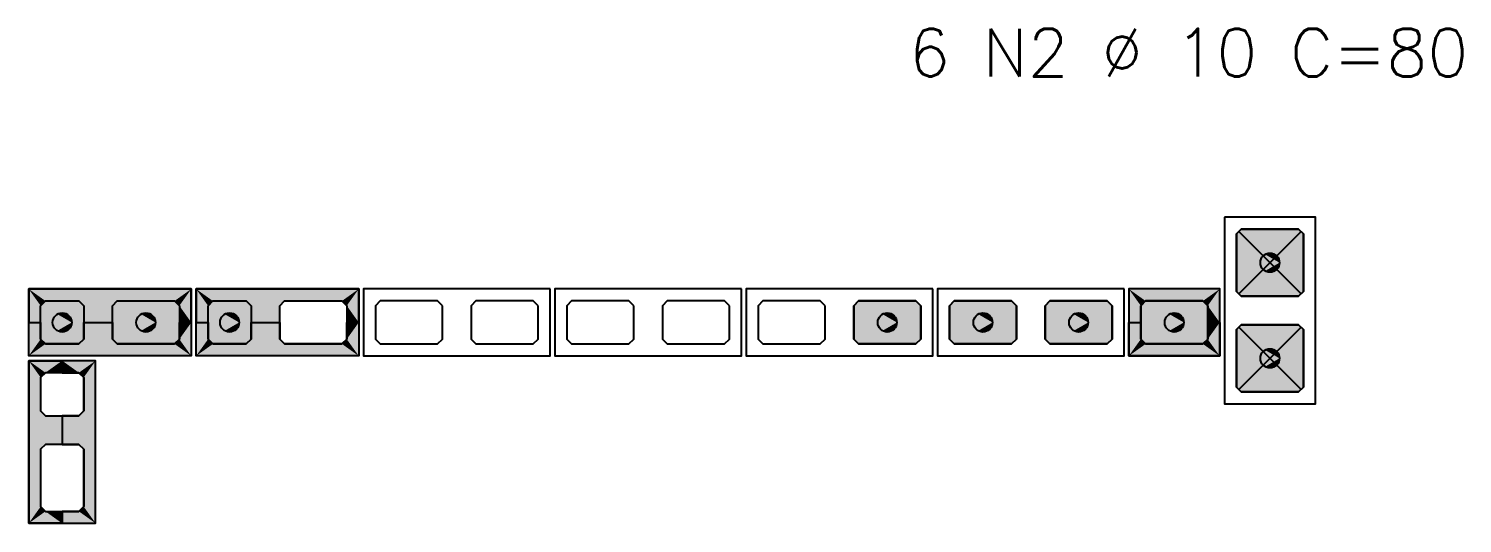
# Model space of a CAD drawing. Extents: x -1 to 122, y -1 to 61.
# Drawn here: x 23.03 to 29.02, y 23.55 to 25.62 of the extents above; entities that cross this region are included whole.
import ezdxf

# ---------------------------------------------------------------- set-up
doc = ezdxf.new("R2010")
doc.units = 0
doc.header["$MEASUREMENT"] = 0
doc.linetypes.add('ESTILO_TQS_0001', pattern=[0.45, 0.3, -0.15])
for name, color, linetype in [('PENA_01', 1, 'CONTINUOUS'), ('PENA_02', 2, 'CONTINUOUS'), ('PENA_03', 3, 'CONTINUOUS'), ('PENA_11', 252, 'CONTINUOUS'), ('PENA_21', 100, 'CONTINUOUS'), ('PENA_23', 50, 'CONTINUOUS')]:
    doc.layers.add(name, color=color, linetype=linetype)
doc.styles.get("Standard").update_dxf_attribs({"font": 'ROMANS.SHX'})

msp = doc.modelspace()

# ---------------------------------------------------------------- linework, layer by layer
at = {"layer": 'PENA_01', "linetype": 'Continuous'}
for p, q in [((28.3454, 24.7713), (28.0854, 24.5113)), ((28.3454, 24.5113), (28.0854, 24.7713)), ((28.3454, 24.1113), (28.0854, 24.3713)), ((28.3454, 24.3713), (28.0854, 24.1113))]:
    msp.add_line(p, q, dxfattribs=at)
for points in [[(23.0954, 24.4813), (23.2354, 24.4813), (23.2554, 24.4613), (23.2554, 24.3213), (23.2354, 24.3013), (23.0954, 24.3013), (23.0754, 24.3213), (23.0754, 24.4613), (23.0954, 24.4813)], [(23.3954, 24.4813), (23.6354, 24.4813), (23.6554, 24.4613), (23.6554, 24.3213), (23.6354, 24.3013), (23.3954, 24.3013), (23.3754, 24.3213), (23.3754, 24.4613), (23.3954, 24.4813)], [(23.7954, 24.4813), (23.9354, 24.4813), (23.9554, 24.4613), (23.9554, 24.3213), (23.9354, 24.3013), (23.7954, 24.3013), (23.7754, 24.3213), (23.7754, 24.4613), (23.7954, 24.4813)], [(24.0954, 24.4813), (24.3354, 24.4813), (24.3554, 24.4613), (24.3554, 24.3213), (24.3354, 24.3013), (24.0954, 24.3013), (24.0754, 24.3213), (24.0754, 24.4613), (24.0954, 24.4813)], [(24.7554, 24.4613), (24.7354, 24.4813), (24.4954, 24.4813), (24.4754, 24.4613), (24.4754, 24.3213), (24.4954, 24.3013), (24.7354, 24.3013), (24.7554, 24.3213), (24.7554, 24.4613)], [(25.1554, 24.4613), (25.1354, 24.4813), (24.8954, 24.4813), (24.8754, 24.4613), (24.8754, 24.3213), (24.8954, 24.3013), (25.1354, 24.3013), (25.1554, 24.3213), (25.1554, 24.4613)], [(25.5554, 24.4613), (25.5354, 24.4813), (25.2954, 24.4813), (25.2754, 24.4613), (25.2754, 24.3213), (25.2954, 24.3013), (25.5354, 24.3013), (25.5554, 24.3213), (25.5554, 24.4613)], [(25.9554, 24.4613), (25.9354, 24.4813), (25.6954, 24.4813), (25.6754, 24.4613), (25.6754, 24.3213), (25.6954, 24.3013), (25.9354, 24.3013), (25.9554, 24.3213), (25.9554, 24.4613)], [(26.3554, 24.4613), (26.3354, 24.4813), (26.0954, 24.4813), (26.0754, 24.4613), (26.0754, 24.3213), (26.0954, 24.3013), (26.3354, 24.3013), (26.3554, 24.3213), (26.3554, 24.4613)], [(26.7554, 24.4613), (26.7354, 24.4813), (26.4954, 24.4813), (26.4754, 24.4613), (26.4754, 24.3213), (26.4954, 24.3013), (26.7354, 24.3013), (26.7554, 24.3213), (26.7554, 24.4613)], [(27.1554, 24.4613), (27.1354, 24.4813), (26.8954, 24.4813), (26.8754, 24.4613), (26.8754, 24.3213), (26.8954, 24.3013), (27.1354, 24.3013), (27.1554, 24.3213), (27.1554, 24.4613)], [(27.5554, 24.4613), (27.5354, 24.4813), (27.2954, 24.4813), (27.2754, 24.4613), (27.2754, 24.3213), (27.2954, 24.3013), (27.5354, 24.3013), (27.5554, 24.3213), (27.5554, 24.4613)], [(27.6954, 24.3013), (27.9354, 24.3013), (27.9554, 24.3213), (27.9554, 24.4613), (27.9354, 24.4813), (27.6954, 24.4813), (27.6754, 24.4613), (27.6754, 24.3213), (27.6954, 24.3013)], [(23.0754, 24.1613), (23.0754, 24.0213), (23.0954, 24.0013), (23.2354, 24.0013), (23.2554, 24.0213), (23.2554, 24.1613), (23.2354, 24.1813), (23.0954, 24.1813), (23.0754, 24.1613)], [(23.0754, 23.8613), (23.0754, 23.6213), (23.0954, 23.6013), (23.2354, 23.6013), (23.2554, 23.6213), (23.2554, 23.8613), (23.2354, 23.8813), (23.0954, 23.8813), (23.0754, 23.8613)]]:
    msp.add_lwpolyline(points, dxfattribs=at)
at = {"layer": 'PENA_02', "linetype": 'Continuous'}
for points in [[(28.0254, 24.8313), (28.0254, 24.0513), (28.4054, 24.0513), (28.4054, 24.8313), (28.0254, 24.8313)], [(23.0254, 24.5313), (23.7054, 24.5313), (23.7054, 24.2513), (23.0254, 24.2513), (23.0254, 24.5313)], [(23.7254, 24.5313), (24.4054, 24.5313), (24.4054, 24.2513), (23.7254, 24.2513), (23.7254, 24.5313)], [(25.2054, 24.5313), (24.4254, 24.5313), (24.4254, 24.2513), (25.2054, 24.2513), (25.2054, 24.5313)], [(26.0054, 24.5313), (25.2254, 24.5313), (25.2254, 24.2513), (26.0054, 24.2513), (26.0054, 24.5313)], [(26.8054, 24.5313), (26.0254, 24.5313), (26.0254, 24.2513), (26.8054, 24.2513), (26.8054, 24.5313)], [(27.6054, 24.5313), (26.8254, 24.5313), (26.8254, 24.2513), (27.6054, 24.2513), (27.6054, 24.5313)], [(27.6254, 24.2513), (28.0054, 24.2513), (28.0054, 24.5313), (27.6254, 24.5313), (27.6254, 24.2513)], [(23.0254, 24.2313), (23.0254, 23.5513), (23.3054, 23.5513), (23.3054, 24.2313), (23.0254, 24.2313)]]:
    msp.add_lwpolyline(points, dxfattribs=at)
at = {"layer": 'PENA_02', "linetype": 'ESTILO_TQS_0001'}
for points in [[(28.0954, 24.7813), (28.0754, 24.7613), (28.0754, 24.5213), (28.0954, 24.5013), (28.3354, 24.5013), (28.3554, 24.5213), (28.3554, 24.7613), (28.3354, 24.7813), (28.0954, 24.7813)], [(28.0954, 24.3813), (28.0754, 24.3613), (28.0754, 24.1213), (28.0954, 24.1013), (28.3354, 24.1013), (28.3554, 24.1213), (28.3554, 24.3613), (28.3354, 24.3813), (28.0954, 24.3813)]]:
    msp.add_lwpolyline(points, dxfattribs=at)
at = {"layer": 'PENA_03', "linetype": 'Continuous'}
for points in [[(28.3354, 24.7813), (28.3554, 24.7613), (28.3554, 24.5213), (28.3354, 24.5013), (28.0954, 24.5013), (28.0754, 24.5213), (28.0754, 24.7613), (28.0954, 24.7813), (28.3354, 24.7813)], [(23.2354, 24.4813), (23.2554, 24.4613), (23.2554, 24.3213), (23.2354, 24.3013), (23.0954, 24.3013), (23.0754, 24.3213), (23.0754, 24.4613), (23.0954, 24.4813), (23.2354, 24.4813)], [(23.6554, 24.3213), (23.6354, 24.3013), (23.3954, 24.3013), (23.3754, 24.3213), (23.3754, 24.4613), (23.3954, 24.4813), (23.6354, 24.4813), (23.6554, 24.4613), (23.6554, 24.3213)], [(23.9354, 24.4813), (23.9554, 24.4613), (23.9554, 24.3213), (23.9354, 24.3013), (23.7954, 24.3013), (23.7754, 24.3213), (23.7754, 24.4613), (23.7954, 24.4813), (23.9354, 24.4813)], [(26.7554, 24.3213), (26.7354, 24.3013), (26.4954, 24.3013), (26.4754, 24.3213), (26.4754, 24.4613), (26.4954, 24.4813), (26.7354, 24.4813), (26.7554, 24.4613), (26.7554, 24.3213)], [(27.1554, 24.3213), (27.1354, 24.3013), (26.8954, 24.3013), (26.8754, 24.3213), (26.8754, 24.4613), (26.8954, 24.4813), (27.1354, 24.4813), (27.1554, 24.4613), (27.1554, 24.3213)], [(27.5554, 24.3213), (27.5354, 24.3013), (27.2954, 24.3013), (27.2754, 24.3213), (27.2754, 24.4613), (27.2954, 24.4813), (27.5354, 24.4813), (27.5554, 24.4613), (27.5554, 24.3213)], [(27.9554, 24.3213), (27.9354, 24.3013), (27.6954, 24.3013), (27.6754, 24.3213), (27.6754, 24.4613), (27.6954, 24.4813), (27.9354, 24.4813), (27.9554, 24.4613), (27.9554, 24.3213)], [(28.3354, 24.3813), (28.3554, 24.3613), (28.3554, 24.1213), (28.3354, 24.1013), (28.0954, 24.1013), (28.0754, 24.1213), (28.0754, 24.3613), (28.0954, 24.3813), (28.3354, 24.3813)]]:
    msp.add_lwpolyline(points, dxfattribs=at)
for centre in [(28.2154, 24.6413), (23.1654, 24.3913), (23.5154, 24.3913), (23.8654, 24.3913), (26.6154, 24.3913), (27.0154, 24.3913), (27.4154, 24.3913), (27.8154, 24.3913), (28.2154, 24.2413)]:
    msp.add_circle(centre, 0.04, dxfattribs=at)
for points in [[(28.2554, 24.6413), (28.1954, 24.6759), (28.1778, 24.6549)], [(28.2554, 24.6413), (28.1778, 24.6549), (28.1778, 24.6276)], [(28.2554, 24.6413), (28.1778, 24.6276), (28.1954, 24.6066)], [(28.2554, 24.6413), (28.2223, 24.6806), (28.1954, 24.6759)], [(28.2554, 24.6413), (28.1954, 24.6066), (28.2223, 24.6019)], [(28.2554, 24.6413), (28.246, 24.667), (28.2223, 24.6806)], [(28.2554, 24.6413), (28.2223, 24.6019), (28.246, 24.6155)], [(28.2554, 24.6413), (28.246, 24.6155), (28.2554, 24.6413)], [(23.2054, 24.3913), (23.1454, 24.4259), (23.1278, 24.4049)], [(23.2054, 24.3913), (23.1278, 24.4049), (23.1278, 24.3776)], [(23.2054, 24.3913), (23.1723, 24.4306), (23.1454, 24.4259)], [(23.2054, 24.3913), (23.196, 24.417), (23.1723, 24.4306)], [(23.5554, 24.3913), (23.4954, 24.4259), (23.4778, 24.4049)], [(23.5554, 24.3913), (23.4778, 24.4049), (23.4778, 24.3776)], [(23.5554, 24.3913), (23.5223, 24.4306), (23.4954, 24.4259)], [(23.5554, 24.3913), (23.546, 24.417), (23.5223, 24.4306)], [(23.9054, 24.3913), (23.8454, 24.4259), (23.8278, 24.4049)], [(23.9054, 24.3913), (23.8278, 24.4049), (23.8278, 24.3776)], [(23.9054, 24.3913), (23.8723, 24.4306), (23.8454, 24.4259)], [(23.9054, 24.3913), (23.896, 24.417), (23.8723, 24.4306)], [(26.6554, 24.3913), (26.5954, 24.4259), (26.5778, 24.4049)], [(26.6554, 24.3913), (26.5778, 24.4049), (26.5778, 24.3776)], [(26.6554, 24.3913), (26.6223, 24.4306), (26.5954, 24.4259)], [(26.6554, 24.3913), (26.646, 24.417), (26.6223, 24.4306)], [(27.0554, 24.3913), (26.9954, 24.4259), (26.9778, 24.4049)], [(27.0554, 24.3913), (26.9778, 24.4049), (26.9778, 24.3776)], [(27.0554, 24.3913), (27.0223, 24.4306), (26.9954, 24.4259)], [(27.0554, 24.3913), (27.046, 24.417), (27.0223, 24.4306)], [(27.4554, 24.3913), (27.3954, 24.4259), (27.3778, 24.4049)], [(27.4554, 24.3913), (27.3778, 24.4049), (27.3778, 24.3776)], [(27.4554, 24.3913), (27.4223, 24.4306), (27.3954, 24.4259)], [(27.4554, 24.3913), (27.446, 24.417), (27.4223, 24.4306)], [(27.8554, 24.3913), (27.7954, 24.4259), (27.7778, 24.4049)], [(27.8554, 24.3913), (27.7778, 24.4049), (27.7778, 24.3776)], [(27.8554, 24.3913), (27.8223, 24.4306), (27.7954, 24.4259)], [(27.8554, 24.3913), (27.846, 24.417), (27.8223, 24.4306)], [(23.2054, 24.3913), (23.1278, 24.3776), (23.1454, 24.3566)], [(23.2054, 24.3913), (23.1454, 24.3566), (23.1723, 24.3519)], [(23.2054, 24.3913), (23.1723, 24.3519), (23.196, 24.3655)], [(23.2054, 24.3913), (23.196, 24.3655), (23.2054, 24.3913)], [(23.5554, 24.3913), (23.4778, 24.3776), (23.4954, 24.3566)], [(23.5554, 24.3913), (23.4954, 24.3566), (23.5223, 24.3519)], [(23.5554, 24.3913), (23.5223, 24.3519), (23.546, 24.3655)], [(23.5554, 24.3913), (23.546, 24.3655), (23.5554, 24.3913)], [(23.9054, 24.3913), (23.8278, 24.3776), (23.8454, 24.3566)], [(23.9054, 24.3913), (23.8454, 24.3566), (23.8723, 24.3519)], [(23.9054, 24.3913), (23.8723, 24.3519), (23.896, 24.3655)], [(23.9054, 24.3913), (23.896, 24.3655), (23.9054, 24.3913)], [(26.6554, 24.3913), (26.5778, 24.3776), (26.5954, 24.3566)], [(26.6554, 24.3913), (26.5954, 24.3566), (26.6223, 24.3519)], [(26.6554, 24.3913), (26.6223, 24.3519), (26.646, 24.3655)], [(26.6554, 24.3913), (26.646, 24.3655), (26.6554, 24.3913)], [(27.0554, 24.3913), (26.9778, 24.3776), (26.9954, 24.3566)], [(27.0554, 24.3913), (26.9954, 24.3566), (27.0223, 24.3519)], [(27.0554, 24.3913), (27.0223, 24.3519), (27.046, 24.3655)], [(27.0554, 24.3913), (27.046, 24.3655), (27.0554, 24.3913)], [(27.4554, 24.3913), (27.3778, 24.3776), (27.3954, 24.3566)], [(27.4554, 24.3913), (27.3954, 24.3566), (27.4223, 24.3519)], [(27.4554, 24.3913), (27.4223, 24.3519), (27.446, 24.3655)], [(27.4554, 24.3913), (27.446, 24.3655), (27.4554, 24.3913)], [(27.8554, 24.3913), (27.7778, 24.3776), (27.7954, 24.3566)], [(27.8554, 24.3913), (27.7954, 24.3566), (27.8223, 24.3519)], [(27.8554, 24.3913), (27.8223, 24.3519), (27.846, 24.3655)], [(27.8554, 24.3913), (27.846, 24.3655), (27.8554, 24.3913)], [(28.2554, 24.2413), (28.2223, 24.2806), (28.1954, 24.2759)], [(28.2554, 24.2413), (28.246, 24.267), (28.2223, 24.2806)], [(28.2554, 24.2413), (28.1954, 24.2759), (28.1778, 24.2549)], [(28.2554, 24.2413), (28.1778, 24.2549), (28.1778, 24.2276)], [(28.2554, 24.2413), (28.1778, 24.2276), (28.1954, 24.2066)], [(28.2554, 24.2413), (28.1954, 24.2066), (28.2223, 24.2019)], [(28.2554, 24.2413), (28.2223, 24.2019), (28.246, 24.2155)], [(28.2554, 24.2413), (28.246, 24.2155), (28.2554, 24.2413)]]:
    msp.add_solid(points, dxfattribs=at)
at = {"layer": 'PENA_11', "linetype": 'Continuous'}
for points in [[(28.3354, 24.7813), (28.0954, 24.5013), (28.0754, 24.5213)], [(28.3354, 24.7813), (28.0754, 24.5213), (28.0754, 24.7613)], [(28.3354, 24.7813), (28.0754, 24.7613), (28.0954, 24.7813)], [(28.3354, 24.7813), (28.3354, 24.5013), (28.0954, 24.5013)], [(28.3354, 24.7813), (28.0954, 24.7813), (28.3354, 24.7813)], [(28.3354, 24.7813), (28.3554, 24.7613), (28.3554, 24.5213)], [(28.3354, 24.7813), (28.3554, 24.5213), (28.3354, 24.5013)], [(23.2354, 24.4813), (23.0954, 24.3013), (23.0754, 24.3213)], [(23.2354, 24.4813), (23.0754, 24.3213), (23.0754, 24.4613)], [(23.2354, 24.4813), (23.0754, 24.4613), (23.0954, 24.4813)], [(23.2354, 24.4813), (23.2354, 24.3013), (23.0954, 24.3013)], [(23.2354, 24.4813), (23.0954, 24.4813), (23.2354, 24.4813)], [(23.2354, 24.4813), (23.2554, 24.4613), (23.2554, 24.3213)], [(23.2354, 24.4813), (23.2554, 24.3213), (23.2354, 24.3013)], [(23.6554, 24.3213), (23.3754, 24.4613), (23.3954, 24.4813)], [(23.6554, 24.3213), (23.3754, 24.3213), (23.3754, 24.4613)], [(23.6554, 24.3213), (23.3954, 24.4813), (23.6354, 24.4813)], [(23.6554, 24.3213), (23.6354, 24.4813), (23.6554, 24.4613)], [(23.6554, 24.3213), (23.6554, 24.4613), (23.6554, 24.3213)], [(23.9354, 24.4813), (23.7954, 24.3013), (23.7754, 24.3213)], [(23.9354, 24.4813), (23.7754, 24.3213), (23.7754, 24.4613)], [(23.9354, 24.4813), (23.7754, 24.4613), (23.7954, 24.4813)], [(23.9354, 24.4813), (23.9354, 24.3013), (23.7954, 24.3013)], [(23.9354, 24.4813), (23.7954, 24.4813), (23.9354, 24.4813)], [(23.9354, 24.4813), (23.9554, 24.4613), (23.9554, 24.3213)], [(23.9354, 24.4813), (23.9554, 24.3213), (23.9354, 24.3013)], [(26.7554, 24.3213), (26.4754, 24.4613), (26.4954, 24.4813)], [(26.7554, 24.3213), (26.4754, 24.3213), (26.4754, 24.4613)], [(26.7554, 24.3213), (26.4954, 24.4813), (26.7354, 24.4813)], [(26.7554, 24.3213), (26.7354, 24.4813), (26.7554, 24.4613)], [(26.7554, 24.3213), (26.7554, 24.4613), (26.7554, 24.3213)], [(27.1554, 24.3213), (26.8754, 24.4613), (26.8954, 24.4813)], [(27.1554, 24.3213), (26.8754, 24.3213), (26.8754, 24.4613)], [(27.1554, 24.3213), (26.8954, 24.4813), (27.1354, 24.4813)], [(27.1554, 24.3213), (27.1354, 24.4813), (27.1554, 24.4613)], [(27.1554, 24.3213), (27.1554, 24.4613), (27.1554, 24.3213)], [(27.5554, 24.3213), (27.2754, 24.4613), (27.2954, 24.4813)], [(27.5554, 24.3213), (27.2754, 24.3213), (27.2754, 24.4613)], [(27.5554, 24.3213), (27.2954, 24.4813), (27.5354, 24.4813)], [(27.5554, 24.3213), (27.5354, 24.4813), (27.5554, 24.4613)], [(27.5554, 24.3213), (27.5554, 24.4613), (27.5554, 24.3213)], [(27.9554, 24.3213), (27.6754, 24.4613), (27.6954, 24.4813)], [(27.9554, 24.3213), (27.6754, 24.3213), (27.6754, 24.4613)], [(27.9554, 24.3213), (27.6954, 24.4813), (27.9354, 24.4813)], [(27.9554, 24.3213), (27.9354, 24.4813), (27.9554, 24.4613)], [(27.9554, 24.3213), (27.9554, 24.4613), (27.9554, 24.3213)], [(28.3354, 24.3813), (28.0954, 24.1013), (28.0754, 24.1213)], [(28.3354, 24.3813), (28.0754, 24.1213), (28.0754, 24.3613)], [(28.3354, 24.3813), (28.0754, 24.3613), (28.0954, 24.3813)], [(28.3354, 24.3813), (28.3354, 24.1013), (28.0954, 24.1013)], [(28.3354, 24.3813), (28.0954, 24.3813), (28.3354, 24.3813)], [(28.3354, 24.3813), (28.3554, 24.3613), (28.3554, 24.1213)], [(28.3354, 24.3813), (28.3554, 24.1213), (28.3354, 24.1013)], [(23.6554, 24.3213), (23.3954, 24.3013), (23.3754, 24.3213)], [(23.6554, 24.3213), (23.6354, 24.3013), (23.3954, 24.3013)], [(26.7554, 24.3213), (26.4954, 24.3013), (26.4754, 24.3213)], [(26.7554, 24.3213), (26.7354, 24.3013), (26.4954, 24.3013)], [(27.1554, 24.3213), (26.8954, 24.3013), (26.8754, 24.3213)], [(27.1554, 24.3213), (27.1354, 24.3013), (26.8954, 24.3013)], [(27.5554, 24.3213), (27.2954, 24.3013), (27.2754, 24.3213)], [(27.5554, 24.3213), (27.5354, 24.3013), (27.2954, 24.3013)], [(27.9554, 24.3213), (27.6954, 24.3013), (27.6754, 24.3213)], [(27.9554, 24.3213), (27.9354, 24.3013), (27.6954, 24.3013)]]:
    msp.add_solid(points, dxfattribs=at)
at = {"layer": 'PENA_21', "linetype": 'Continuous'}
for points in [[(23.0254, 24.3913), (23.0754, 24.3913), (23.0754, 24.4613), (23.0954, 24.4813), (23.2354, 24.4813), (23.2554, 24.4613), (23.2554, 24.3913), (23.3754, 24.3913), (23.3754, 24.4613), (23.3954, 24.4813), (23.6354, 24.4813), (23.6554, 24.4613), (23.6554, 24.3913), (23.7054, 24.3913), (23.7054, 24.5313), (23.0254, 24.5313), (23.0254, 24.3913)], [(23.7254, 24.3913), (23.7754, 24.3913), (23.7754, 24.4613), (23.7954, 24.4813), (23.9354, 24.4813), (23.9554, 24.4613), (23.9554, 24.3913), (24.0754, 24.3913), (24.0754, 24.4613), (24.0954, 24.4813), (24.3354, 24.4813), (24.3554, 24.4613), (24.3554, 24.3913), (24.4054, 24.3913), (24.4054, 24.5313), (23.7254, 24.5313), (23.7254, 24.3913)], [(23.0254, 24.3913), (23.0754, 24.3913), (23.0754, 24.3213), (23.0954, 24.3013), (23.2354, 24.3013), (23.2554, 24.3213), (23.2554, 24.3913), (23.3754, 24.3913), (23.3754, 24.3213), (23.3954, 24.3013), (23.6354, 24.3013), (23.6554, 24.3213), (23.6554, 24.3913), (23.7054, 24.3913), (23.7054, 24.2513), (23.0254, 24.2513), (23.0254, 24.3913)], [(23.7254, 24.3913), (23.7754, 24.3913), (23.7754, 24.3213), (23.7954, 24.3013), (23.9354, 24.3013), (23.9554, 24.3213), (23.9554, 24.3913), (24.0754, 24.3913), (24.0754, 24.3213), (24.0954, 24.3013), (24.3354, 24.3013), (24.3554, 24.3213), (24.3554, 24.3913), (24.4054, 24.3913), (24.4054, 24.2513), (23.7254, 24.2513), (23.7254, 24.3913)], [(23.1654, 24.2313), (23.1654, 24.1813), (23.0954, 24.1813), (23.0754, 24.1613), (23.0754, 24.0213), (23.0954, 24.0013), (23.1654, 24.0013), (23.1654, 23.8813), (23.0954, 23.8813), (23.0754, 23.8613), (23.0754, 23.6213), (23.0954, 23.6013), (23.1654, 23.6013), (23.1654, 23.5513), (23.0254, 23.5513), (23.0254, 24.2313), (23.1654, 24.2313)], [(23.1654, 24.2313), (23.1654, 24.1813), (23.2354, 24.1813), (23.2554, 24.1613), (23.2554, 24.0213), (23.2354, 24.0013), (23.1654, 24.0013), (23.1654, 23.8813), (23.2354, 23.8813), (23.2554, 23.8613), (23.2554, 23.6213), (23.2354, 23.6013), (23.1654, 23.6013), (23.1654, 23.5513), (23.3054, 23.5513), (23.3054, 24.2313), (23.1654, 24.2313)]]:
    msp.add_lwpolyline(points, dxfattribs=at)
for points in [[(23.7054, 24.5313), (23.0254, 24.5313), (23.0954, 24.4813)], [(23.0254, 24.5313), (23.0254, 24.3913), (23.0754, 24.3913)], [(23.0254, 24.5313), (23.0754, 24.3913), (23.0754, 24.4613)], [(23.0254, 24.5313), (23.0754, 24.4613), (23.0954, 24.4813)], [(23.7054, 24.5313), (23.0954, 24.4813), (23.2354, 24.4813)], [(23.7054, 24.5313), (23.2354, 24.4813), (23.2554, 24.4613)], [(23.7054, 24.5313), (23.2554, 24.4613), (23.3954, 24.4813)], [(23.7054, 24.5313), (23.3954, 24.4813), (23.6354, 24.4813)], [(23.7054, 24.5313), (23.6354, 24.4813), (23.6554, 24.4613)], [(23.7054, 24.5313), (23.6554, 24.4613), (23.7054, 24.3913)], [(24.4054, 24.5313), (23.7254, 24.5313), (23.7954, 24.4813)], [(23.7254, 24.5313), (23.7254, 24.3913), (23.7754, 24.3913)], [(23.7254, 24.5313), (23.7754, 24.3913), (23.7754, 24.4613)], [(23.7254, 24.5313), (23.7754, 24.4613), (23.7954, 24.4813)], [(24.4054, 24.5313), (23.7954, 24.4813), (23.9354, 24.4813)], [(24.4054, 24.5313), (23.9354, 24.4813), (23.9554, 24.4613)], [(24.4054, 24.5313), (23.9554, 24.4613), (24.0954, 24.4813)], [(24.4054, 24.5313), (24.0954, 24.4813), (24.3354, 24.4813)], [(24.4054, 24.5313), (24.3354, 24.4813), (24.3554, 24.4613)], [(24.4054, 24.5313), (24.3554, 24.4613), (24.4054, 24.3913)], [(23.2554, 24.4613), (23.3754, 24.4613), (23.3954, 24.4813)], [(23.2554, 24.4613), (23.2554, 24.3913), (23.3754, 24.3913)], [(23.2554, 24.4613), (23.3754, 24.3913), (23.3754, 24.4613)], [(23.7054, 24.3913), (23.6554, 24.4613), (23.6554, 24.3913)], [(23.9554, 24.4613), (24.0754, 24.4613), (24.0954, 24.4813)], [(23.9554, 24.4613), (23.9554, 24.3913), (24.0754, 24.3913)], [(23.9554, 24.4613), (24.0754, 24.3913), (24.0754, 24.4613)], [(24.4054, 24.3913), (24.3554, 24.4613), (24.3554, 24.3913)], [(23.0254, 24.2513), (23.0254, 24.3913), (23.0754, 24.3913)], [(23.0254, 24.2513), (23.0754, 24.3913), (23.0754, 24.3213)], [(23.2554, 24.3213), (23.2554, 24.3913), (23.3754, 24.3913)], [(23.2554, 24.3213), (23.3754, 24.3913), (23.3754, 24.3213)], [(23.7054, 24.2513), (23.6554, 24.3213), (23.7054, 24.3913)], [(23.7054, 24.3913), (23.6554, 24.3213), (23.6554, 24.3913)], [(23.7254, 24.2513), (23.7254, 24.3913), (23.7754, 24.3913)], [(23.7254, 24.2513), (23.7754, 24.3913), (23.7754, 24.3213)], [(23.9554, 24.3213), (23.9554, 24.3913), (24.0754, 24.3913)], [(23.9554, 24.3213), (24.0754, 24.3913), (24.0754, 24.3213)], [(24.4054, 24.2513), (24.3554, 24.3213), (24.4054, 24.3913)], [(24.4054, 24.3913), (24.3554, 24.3213), (24.3554, 24.3913)], [(23.0254, 24.2513), (23.0754, 24.3213), (23.0954, 24.3013)], [(23.7054, 24.2513), (23.0254, 24.2513), (23.0954, 24.3013)], [(23.7054, 24.2513), (23.0954, 24.3013), (23.2354, 24.3013)], [(23.7054, 24.2513), (23.2354, 24.3013), (23.2554, 24.3213)], [(23.7054, 24.2513), (23.2554, 24.3213), (23.3954, 24.3013)], [(23.2554, 24.3213), (23.3754, 24.3213), (23.3954, 24.3013)], [(23.7054, 24.2513), (23.3954, 24.3013), (23.6354, 24.3013)], [(23.7054, 24.2513), (23.6354, 24.3013), (23.6554, 24.3213)], [(23.7254, 24.2513), (23.7754, 24.3213), (23.7954, 24.3013)], [(24.4054, 24.2513), (23.7254, 24.2513), (23.7954, 24.3013)], [(24.4054, 24.2513), (23.7954, 24.3013), (23.9354, 24.3013)], [(24.4054, 24.2513), (23.9354, 24.3013), (23.9554, 24.3213)], [(24.4054, 24.2513), (23.9554, 24.3213), (24.0954, 24.3013)], [(23.9554, 24.3213), (24.0754, 24.3213), (24.0954, 24.3013)], [(24.4054, 24.2513), (24.0954, 24.3013), (24.3354, 24.3013)], [(24.4054, 24.2513), (24.3354, 24.3013), (24.3554, 24.3213)], [(23.0954, 24.1813), (23.0754, 24.1613), (23.0254, 24.2313)], [(23.0954, 24.1813), (23.0254, 24.2313), (23.1654, 24.2313)], [(23.0254, 24.2313), (23.0754, 24.1613), (23.0254, 23.5513)], [(23.0954, 24.1813), (23.1654, 24.2313), (23.1654, 24.1813)], [(23.3054, 24.2313), (23.1654, 24.2313), (23.2354, 24.1813)], [(23.2354, 24.1813), (23.1654, 24.2313), (23.1654, 24.1813)], [(23.2554, 24.1613), (23.3054, 24.2313), (23.2354, 24.1813)], [(23.3054, 23.5513), (23.3054, 24.2313), (23.2554, 24.1613)], [(23.0254, 23.5513), (23.0754, 24.1613), (23.0754, 23.6213)], [(23.0754, 23.6213), (23.0754, 24.1613), (23.0754, 24.0213)], [(23.2554, 24.0213), (23.3054, 23.5513), (23.2554, 24.1613)], [(23.0754, 23.6213), (23.0754, 23.8613), (23.0754, 24.0213)], [(23.0954, 24.0013), (23.0754, 23.8613), (23.0754, 24.0213)], [(23.0954, 24.0013), (23.0954, 23.8813), (23.0754, 23.8613)], [(23.1654, 24.0013), (23.0954, 23.8813), (23.0954, 24.0013)], [(23.1654, 24.0013), (23.1654, 23.8813), (23.0954, 23.8813)], [(23.1654, 24.0013), (23.2354, 23.8813), (23.2354, 24.0013)], [(23.1654, 24.0013), (23.1654, 23.8813), (23.2354, 23.8813)], [(23.2354, 24.0013), (23.2554, 23.8613), (23.2554, 24.0213)], [(23.2354, 23.8813), (23.2554, 23.8613), (23.2354, 24.0013)], [(23.2554, 23.8613), (23.3054, 23.5513), (23.2554, 24.0213)], [(23.2554, 23.8613), (23.2554, 23.6213), (23.3054, 23.5513)], [(23.0954, 23.6013), (23.0254, 23.5513), (23.0754, 23.6213)], [(23.2554, 23.6213), (23.2354, 23.6013), (23.3054, 23.5513)], [(23.1654, 23.5513), (23.0254, 23.5513), (23.0954, 23.6013)], [(23.1654, 23.6013), (23.1654, 23.5513), (23.0954, 23.6013)], [(23.2354, 23.6013), (23.1654, 23.6013), (23.3054, 23.5513)], [(23.1654, 23.6013), (23.1654, 23.5513), (23.3054, 23.5513)]]:
    msp.add_solid(points, dxfattribs=at)
at = {"layer": 'PENA_23', "linetype": 'Continuous'}
for points in [[(27.9554, 24.3913), (28.0054, 24.3913), (28.0054, 24.5313), (27.6254, 24.5313), (27.6254, 24.3913), (27.6754, 24.3913), (27.6754, 24.4613), (27.6954, 24.4813), (27.9354, 24.4813), (27.9554, 24.4613), (27.9554, 24.3913)], [(27.9554, 24.3913), (28.0054, 24.3913), (28.0054, 24.2513), (27.6254, 24.2513), (27.6254, 24.3913), (27.6754, 24.3913), (27.6754, 24.3213), (27.6954, 24.3013), (27.9354, 24.3013), (27.9554, 24.3213), (27.9554, 24.3913)]]:
    msp.add_lwpolyline(points, dxfattribs=at)
for points in [[(28.0054, 24.5313), (27.6254, 24.5313), (27.6954, 24.4813)], [(27.6254, 24.5313), (27.6254, 24.3913), (27.6754, 24.3913)], [(27.6254, 24.5313), (27.6754, 24.3913), (27.6754, 24.4613)], [(27.6254, 24.5313), (27.6754, 24.4613), (27.6954, 24.4813)], [(28.0054, 24.5313), (27.6954, 24.4813), (27.9354, 24.4813)], [(28.0054, 24.5313), (27.9354, 24.4813), (27.9554, 24.4613)], [(28.0054, 24.5313), (27.9554, 24.4613), (28.0054, 24.3913)], [(28.0054, 24.3913), (27.9554, 24.4613), (27.9554, 24.3913)], [(27.6254, 24.2513), (27.6254, 24.3913), (27.6754, 24.3913)], [(27.6254, 24.2513), (27.6754, 24.3913), (27.6754, 24.3213)], [(28.0054, 24.2513), (27.9554, 24.3213), (28.0054, 24.3913)], [(28.0054, 24.3913), (27.9554, 24.3213), (27.9554, 24.3913)], [(27.6254, 24.2513), (27.6754, 24.3213), (27.6954, 24.3013)], [(28.0054, 24.2513), (27.6254, 24.2513), (27.6954, 24.3013)], [(28.0054, 24.2513), (27.6954, 24.3013), (27.9354, 24.3013)], [(28.0054, 24.2513), (27.9354, 24.3013), (27.9554, 24.3213)]]:
    msp.add_solid(points, dxfattribs=at)

# ---------------------------------------------------------------- texts
at = {"layer": 'PENA_03', "linetype": 'Continuous'}
msp.add_text('6 N2 %%c 10 C=80', height=0.2, dxfattribs=at).set_placement((26.7056, 25.4199))

doc.saveas('drawing.dxf')
